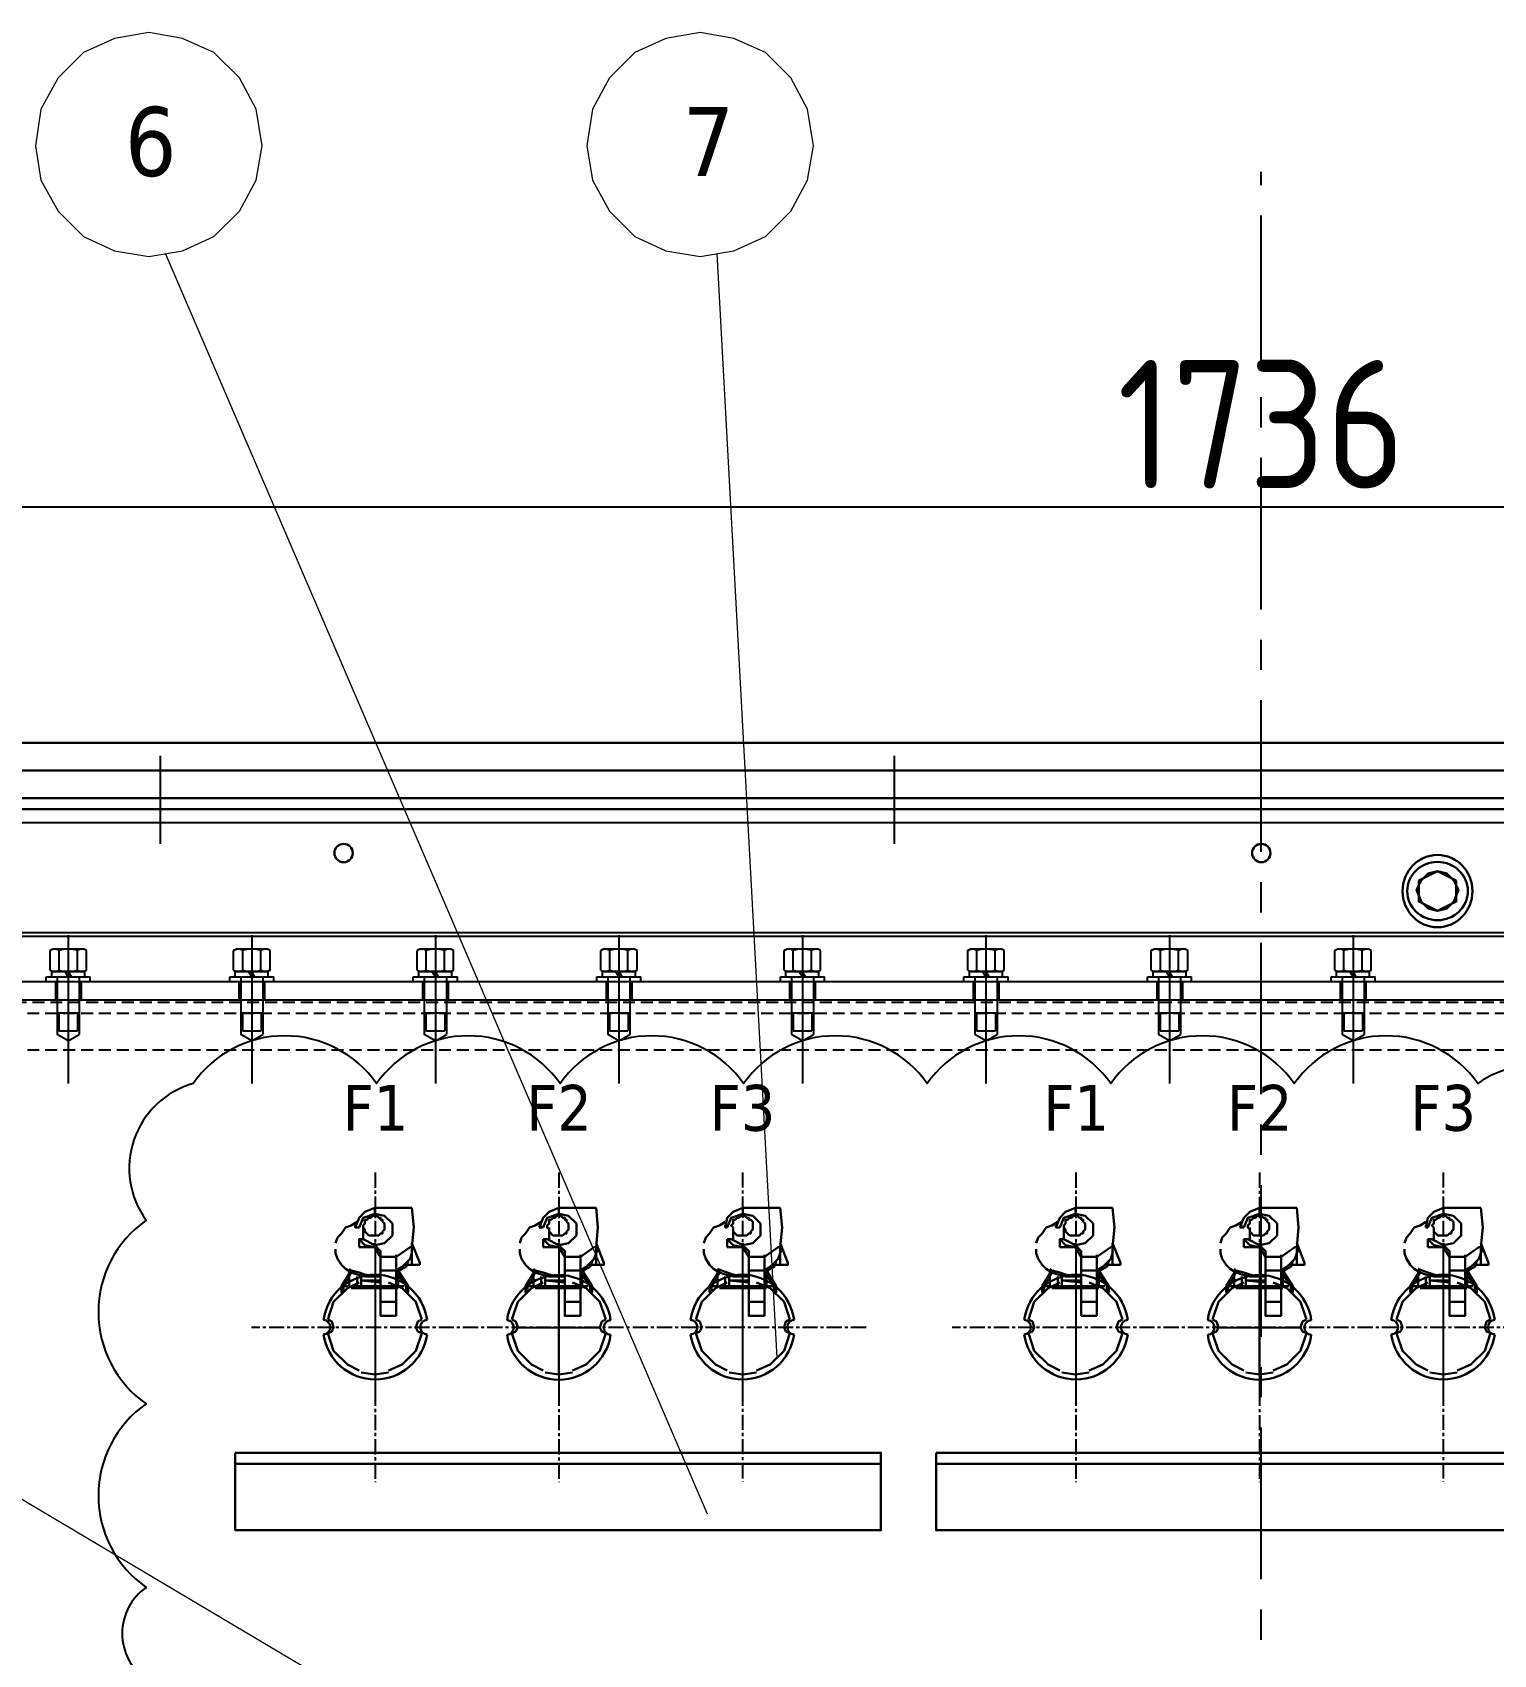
# Model space of a CAD drawing. Header units: millimetres. Extents: x 108973 to 119333, y -159366 to -152040.
# Drawn here: x 111027 to 111823, y -153754 to -152870 of the extents above; entities that cross this region are included whole.
import ezdxf

# ---------------------------------------------------------------- set-up
doc = ezdxf.new("R2010")
doc.units = ezdxf.units.MM
doc.header["$LTSCALE"] = 13
for name, pattern in [('CENTER', [50.8, 31.75, -6.35, 6.35, -6.35]), ('CENTER2', [1.125, 0.75, -0.125, 0.125, -0.125]), ('CENTERX2', [101.6, 63.5, -12.7, 12.7, -12.7]), ('DASHED', [0.75, 0.5, -0.25]), ('HIDDEN', [9.525, 6.35, -3.175])]:
    doc.linetypes.add(name, pattern=pattern)
doc.layers.get('0').update_dxf_attribs({"color": 1, "linetype": 'CENTER'})
for name, color, linetype in [('1', 4, 'Continuous'), ('2', 3, 'Continuous'), ('3中心线层', 1, 'CENTER'), ('4', 2, 'HIDDEN'), ('4虚线层', 6, 'DASHED'), ('粗实线', 4, 'Continuous')]:
    doc.layers.add(name, color=color, linetype=linetype)
doc.layers.add('标注、文本', color=3, linetype='Continuous', lineweight=25)
doc.layers.add('铁心', color=3, linetype='Continuous', lineweight=0)
doc.styles.get("Standard").update_dxf_attribs({"font": 'gbenor.shx', "bigfont": 'gbcbig.shx'})
doc.styles.add('Tahoma$001', font='tahoma.ttf', dxfattribs={"height": 2.159784})
doc.dimstyles.new('1-15', dxfattribs={"dimscale": 20, "dimtxt": 3.5, "dimasz": 2, "dimexe": 1.5, "dimexo": 0.5, "dimgap": 0.5, "dimtad": 1, "dimtoh": 1, "dimdec": 1, "dimdsep": 46, "dimtxsty": 'Standard', "dimcen": 2.5, "dimclrd": 3, "dimclre": 3, "dimclrt": 3, "dimadec": 0, "dimazin": 2, "dimtfac": 1, "dimtdec": 1, "dimtmove": 0, "dimatfit": 2, "dimfxl": 0, "dimarcsym": 0})

# ---------------------------------------------------------------- blocks, each defined once
blk = doc.blocks.new('A$C577535B1')
for p, q in [((67.35, 124.33), (67.35, 44.6)), ((67.35, 124.15), (67.35, 44.41)), ((167.35, 124.17), (167.35, 44.44)), ((167.35, 124.15), (167.35, 44.41)), ((267.35, 124.33), (267.35, 44.6)), ((267.35, 124.15), (267.35, 44.41))]:
    blk.add_line(p, q)
at = {"layer": '3中心线层', "ltscale": 0.02}
for p, q in [((67.35, 168.77), (67.35, 0.16)), ((67.35, 168.61), (67.35, 0)), ((167.35, 168.61), (167.35, 0)), ((267.35, 168.77), (267.35, 0.16)), ((334.71, 84.28), (0, 84.28))]:
    blk.add_line(p, q, dxfattribs=at)
at = {"layer": '粗实线', "lineweight": 30}
for centre, radius, start, end in [((67.35, 84.47), 28.5, 8.04813, 171.95187), ((167.35, 84.3), 28.5, 8.04813, 171.95187), ((267.35, 84.47), 28.5, 8.04813, 171.95187), ((38.85, 84.47), 4, 274.02406, 85.97594), ((95.85, 84.47), 4, 94.02406, 265.97594), ((238.85, 84.47), 4, 274.02406, 85.97594), ((67.35, 84.47), 28.5, 188.04813, 351.95187), ((138.85, 84.3), 4, 274.02406, 85.97594), ((167.35, 84.3), 28.5, 188.04813, 351.95187), ((195.85, 84.3), 4, 94.02406, 265.97594), ((267.35, 84.47), 28.5, 188.04813, 351.95187), ((295.85, 84.37), 4, 94.02406, 265.97594)]:
    blk.add_arc(centre, radius, start, end, dxfattribs=at)
blk = doc.blocks.new('A$C5D6D1F02')
at = {"layer": '标注、文本'}
for p, q in [((125.88, 0), (125.88, 51.21)), ((103.48, 25.6), (148.29, 25.6))]:
    blk.add_line(p, q, dxfattribs=at)
at = {"layer": '粗实线', "lineweight": 30}
for points in [[(25.6, 90.68), (20.27, 88.54), (17.07, 85.34), (14.94, 80.01)], [(25.6, 90.68), (25.6, 87.48)], [(45.87, 69.34), (46.94, 80.01), (45.87, 90.68)], [(125.88, 90.68), (120.55, 88.54), (117.35, 85.34), (115.21, 80.01)], [(125.88, 90.68), (125.88, 87.48)], [(146.15, 69.34), (147.22, 80.01), (146.15, 90.68)], [(226.16, 90.68), (220.83, 88.54), (217.63, 85.34), (216.56, 80.01)], [(226.16, 90.68), (226.16, 87.48)], [(246.43, 69.34), (247.5, 80.01), (246.43, 90.68)], [(16, 83.21), (12.8, 81.08), (9.6, 80.01), (7.47, 76.81), (5.33, 74.68), (4.27, 71.48)], [(16, 83.21), (12.8, 81.08), (9.6, 80.01), (7.47, 76.81), (5.33, 74.68), (4.27, 71.48)], [(14.94, 81.08), (14.94, 80.01)], [(25.6, 87.48), (19.2, 85.34), (17.07, 80.01)], [(25.6, 70.41), (30.94, 71.48), (35.2, 75.74), (35.2, 82.14), (30.94, 86.41), (25.6, 87.48)], [(116.28, 83.21), (113.08, 81.08), (109.88, 80.01), (107.75, 76.81), (105.61, 74.68), (104.55, 71.48)], [(116.28, 83.21), (113.08, 81.08), (109.88, 80.01), (107.75, 76.81), (105.61, 74.68), (104.55, 71.48)], [(116.28, 81.08), (116.28, 80.01)], [(125.88, 87.48), (119.48, 85.34), (117.35, 80.01)], [(125.88, 70.41), (131.22, 71.48), (135.48, 75.74), (135.48, 82.14), (131.22, 86.41), (125.88, 87.48)], [(216.56, 83.21), (213.36, 81.08), (210.16, 80.01), (208.03, 76.81), (205.89, 74.68), (204.83, 71.48)], [(216.56, 83.21), (213.36, 81.08), (210.16, 80.01), (208.03, 76.81), (205.89, 74.68), (204.83, 71.48)], [(216.56, 81.08), (216.56, 80.01)], [(226.16, 87.48), (219.76, 85.34), (217.63, 80.01)], [(226.16, 70.41), (231.5, 71.48), (235.76, 75.74), (235.76, 82.14), (231.5, 86.41), (226.16, 87.48)], [(17.07, 73.61), (20.27, 70.41), (25.6, 69.34)], [(19.2, 73.61), (17.07, 73.61), (17.07, 69.34)], [(37.34, 56.54), (40.54, 58.67), (42.67, 60.81), (44.81, 62.94), (45.87, 66.14), (45.87, 68.28), (45.87, 71.48)], [(37.34, 56.54), (40.54, 58.67), (42.67, 60.81), (44.81, 62.94), (45.87, 66.14), (45.87, 68.28), (45.87, 71.48)], [(50.14, 60.81), (45.87, 71.48)], [(117.35, 73.61), (120.55, 70.41), (125.88, 69.34)], [(119.48, 73.61), (117.35, 73.61), (117.35, 69.34)], [(137.62, 56.54), (140.82, 58.67), (142.95, 60.81), (145.08, 62.94), (146.15, 66.14), (147.22, 68.28), (146.15, 71.48)], [(137.62, 56.54), (140.82, 58.67), (142.95, 60.81), (145.08, 62.94), (146.15, 66.14), (147.22, 68.28), (146.15, 71.48)], [(146.15, 69.34), (146.15, 59.74), (149.35, 59.74), (150.42, 59.74), (150.42, 60.81), (146.15, 71.48)], [(217.63, 73.61), (220.83, 70.41), (226.16, 69.34)], [(219.76, 73.61), (217.63, 73.61), (217.63, 69.34)], [(237.9, 56.54), (241.1, 58.67), (243.23, 60.81), (245.36, 62.94), (246.43, 66.14), (247.5, 68.28), (246.43, 71.48)], [(237.9, 56.54), (241.1, 58.67), (243.23, 60.81), (245.36, 62.94), (246.43, 66.14), (247.5, 68.28), (246.43, 71.48)], [(246.43, 69.34), (246.43, 59.74), (249.63, 59.74), (250.7, 59.74), (250.7, 60.81), (246.43, 71.48)], [(4.27, 68.28), (4.27, 66.14), (5.33, 62.94), (7.47, 59.74), (9.6, 57.61), (12.8, 55.47), (16, 54.41), (20.27, 53.34), (24.54, 53.34), (28.8, 53.34)], [(4.27, 68.28), (4.27, 66.14), (5.33, 62.94), (7.47, 59.74), (9.6, 57.61), (12.8, 55.47), (16, 54.41), (20.27, 53.34), (24.54, 53.34), (28.8, 53.34)], [(28.8, 64.01), (28.8, 67.21), (25.6, 70.41)], [(25.6, 69.34), (25.6, 70.41)], [(25.6, 69.34), (28.8, 64.01)], [(33.07, 32), (28.8, 32), (28.8, 64.01)], [(37.34, 32), (37.34, 64.01), (28.8, 64.01)], [(45.87, 69.34), (44.81, 69.34), (37.34, 64.01)], [(37.34, 55.47), (40.54, 57.61), (42.67, 58.67), (43.74, 61.87), (45.87, 64.01), (45.87, 66.14), (45.87, 68.28)], [(37.34, 55.47), (40.54, 57.61), (42.67, 58.67), (43.74, 61.87), (45.87, 64.01), (45.87, 66.14), (45.87, 68.28)], [(45.87, 69.34), (45.87, 59.74), (49.07, 59.74), (50.14, 59.74), (50.14, 60.81)], [(104.55, 68.28), (104.55, 66.14), (105.61, 62.94), (107.75, 59.74), (109.88, 57.61), (113.08, 55.47), (116.28, 54.41), (120.55, 53.34), (124.82, 53.34), (129.08, 53.34)], [(104.55, 68.28), (104.55, 66.14), (105.61, 62.94), (107.75, 59.74), (109.88, 57.61), (113.08, 55.47), (116.28, 54.41), (120.55, 53.34), (124.82, 53.34), (129.08, 53.34)], [(129.08, 64.01), (129.08, 67.21), (125.88, 70.41)], [(125.88, 69.34), (125.88, 70.41)], [(125.88, 69.34), (129.08, 64.01)], [(133.35, 32), (129.08, 32), (129.08, 64.01)], [(137.62, 32), (137.62, 64.01), (129.08, 64.01)], [(146.15, 69.34), (145.08, 69.34), (137.62, 64.01)], [(137.62, 55.47), (140.82, 57.61), (142.95, 58.67), (144.02, 61.87), (146.15, 64.01), (146.15, 66.14), (147.22, 68.28)], [(137.62, 55.47), (140.82, 57.61), (142.95, 58.67), (144.02, 61.87), (146.15, 64.01), (146.15, 66.14), (147.22, 68.28)], [(204.83, 68.28), (204.83, 66.14), (205.89, 62.94), (208.03, 59.74), (210.16, 57.61), (213.36, 55.47), (216.56, 54.41), (220.83, 53.34), (225.09, 53.34), (229.36, 53.34)], [(204.83, 68.28), (204.83, 66.14), (205.89, 62.94), (208.03, 59.74), (210.16, 57.61), (213.36, 55.47), (216.56, 54.41), (220.83, 53.34), (225.09, 53.34), (229.36, 53.34)], [(229.36, 64.01), (229.36, 67.21), (226.16, 70.41)], [(226.16, 69.34), (226.16, 70.41)], [(226.16, 69.34), (229.36, 64.01)], [(233.63, 32), (229.36, 32), (229.36, 64.01)], [(237.9, 32), (237.9, 64.01), (229.36, 64.01)], [(246.43, 69.34), (245.36, 69.34), (237.9, 64.01)], [(237.9, 55.47), (241.1, 57.61), (243.23, 58.67), (244.3, 61.87), (246.43, 64.01), (246.43, 66.14), (247.5, 68.28)], [(237.9, 55.47), (241.1, 57.61), (243.23, 58.67), (244.3, 61.87), (246.43, 64.01), (246.43, 66.14), (247.5, 68.28)], [(11.73, 48.01), (7.47, 48.01), (12.8, 56.54)], [(8.53, 48.01), (12.8, 55.47)], [(11.73, 57.61), (12.8, 56.54), (17.07, 55.47), (20.27, 54.41), (24.54, 53.34), (28.8, 53.34)], [(11.73, 57.61), (12.8, 56.54), (17.07, 55.47), (20.27, 54.41), (24.54, 53.34), (28.8, 53.34)], [(45.87, 59.74), (41.61, 59.74)], [(112.01, 48.01), (107.75, 48.01), (113.08, 56.54)], [(108.81, 48.01), (113.08, 55.47)], [(112.01, 57.61), (113.08, 56.54), (117.35, 55.47), (120.55, 54.41), (124.82, 53.34), (129.08, 53.34)], [(112.01, 57.61), (113.08, 56.54), (117.35, 55.47), (120.55, 54.41), (124.82, 53.34), (129.08, 53.34)], [(146.15, 59.74), (141.88, 59.74)], [(212.29, 48.01), (208.03, 48.01), (213.36, 56.54)], [(209.09, 48.01), (213.36, 55.47)], [(212.29, 57.61), (214.43, 56.54), (217.63, 55.47), (220.83, 54.41), (225.09, 53.34), (229.36, 53.34)], [(212.29, 57.61), (214.43, 56.54), (217.63, 55.47), (220.83, 54.41), (225.09, 53.34), (229.36, 53.34)], [(246.43, 59.74), (242.16, 59.74)], [(17.07, 50.14), (10.67, 46.94), (3.2, 39.47), (0, 29.87)], [(7.47, 48.01), (7.47, 44.81), (8.53, 44.81), (8.53, 48.01)], [(51.21, 29.87), (48.01, 39.47), (40.54, 46.94), (33.07, 50.14)], [(43.74, 48.01), (43.74, 44.81), (42.67, 44.81), (42.67, 48.01)], [(117.35, 50.14), (110.95, 46.94), (103.48, 39.47), (100.28, 29.87)], [(107.75, 48.01), (107.75, 44.81), (108.81, 44.81), (108.81, 48.01)], [(151.49, 29.87), (148.29, 39.47), (140.82, 46.94), (133.35, 50.14)], [(144.02, 48.01), (144.02, 44.81), (142.95, 44.81), (142.95, 48.01)], [(217.63, 50.14), (211.23, 46.94), (203.76, 39.47), (200.56, 29.87)], [(208.03, 48.01), (208.03, 44.81), (209.09, 44.81), (209.09, 48.01)], [(251.76, 29.87), (248.56, 39.47), (241.1, 46.94), (233.63, 50.14)], [(244.3, 48.01), (244.3, 44.81), (243.23, 44.81), (243.23, 48.01)], [(0, 22.4), (2.13, 23.47), (3.2, 25.6), (2.13, 28.8), (0, 29.87)], [(51.21, 29.87), (49.07, 28.8), (48.01, 25.6), (49.07, 23.47), (51.21, 22.4)], [(100.28, 22.4), (102.41, 23.47), (103.48, 25.6), (102.41, 28.8), (100.28, 29.87)], [(151.49, 29.87), (149.35, 28.8), (148.29, 25.6), (149.35, 23.47), (151.49, 22.4)], [(200.56, 22.4), (202.69, 23.47), (203.76, 25.6), (202.69, 28.8), (200.56, 29.87)], [(251.76, 29.87), (249.63, 28.8), (248.56, 25.6), (249.63, 23.47), (251.76, 22.4)], [(0, 22.4), (3.2, 12.8), (10.67, 5.33), (17.07, 2.13)], [(33.07, 2.13), (40.54, 5.33), (48.01, 12.8), (51.21, 22.4)], [(100.28, 22.4), (103.48, 12.8), (110.95, 5.33), (117.35, 2.13)], [(133.35, 2.13), (140.82, 5.33), (148.29, 12.8), (151.49, 22.4)], [(200.56, 22.4), (203.76, 12.8), (211.23, 5.33), (217.63, 2.13)], [(233.63, 2.13), (241.1, 5.33), (248.56, 12.8), (251.76, 22.4)], [(18.14, 1.07), (25.6, 0), (33.07, 1.07)], [(118.41, 1.07), (125.88, 0), (133.35, 1.07)], [(218.69, 1.07), (226.16, 0), (233.63, 1.07)]]:
    blk.add_lwpolyline(points, dxfattribs=at)
for points in [[(25.6, 86.41), (24.54, 86.41), (23.47, 85.34), (22.4, 85.34), (21.34, 84.28), (20.27, 84.28), (20.27, 83.21), (20.27, 82.14), (19.2, 81.08), (19.2, 80.01), (20.27, 78.94), (20.27, 77.88), (21.34, 76.81), (22.4, 75.74), (23.47, 75.74), (24.54, 75.74), (25.6, 75.74), (26.67, 75.74), (27.74, 75.74), (28.8, 76.81), (29.87, 76.81), (29.87, 77.88), (30.94, 78.94), (30.94, 80.01), (30.94, 81.08), (30.94, 82.14), (29.87, 83.21), (29.87, 84.28), (28.8, 84.28), (28.8, 85.34), (27.74, 85.34), (26.67, 86.41)], [(125.88, 86.41), (124.82, 86.41), (123.75, 85.34), (122.68, 85.34), (121.62, 84.28), (120.55, 84.28), (120.55, 83.21), (120.55, 82.14), (119.48, 81.08), (119.48, 80.01), (120.55, 78.94), (120.55, 77.88), (121.62, 76.81), (122.68, 75.74), (123.75, 75.74), (124.82, 75.74), (125.88, 75.74), (126.95, 75.74), (128.02, 75.74), (129.08, 76.81), (130.15, 76.81), (130.15, 77.88), (131.22, 78.94), (131.22, 80.01), (131.22, 81.08), (131.22, 82.14), (130.15, 83.21), (130.15, 84.28), (129.08, 84.28), (129.08, 85.34), (128.02, 85.34), (126.95, 86.41)], [(226.16, 86.41), (225.09, 86.41), (224.03, 85.34), (222.96, 85.34), (221.89, 84.28), (220.83, 84.28), (220.83, 83.21), (220.83, 82.14), (219.76, 81.08), (220.83, 80.01), (220.83, 78.94), (220.83, 77.88), (221.89, 76.81), (222.96, 75.74), (224.03, 75.74), (225.09, 75.74), (226.16, 75.74), (227.23, 75.74), (228.3, 75.74), (229.36, 76.81), (230.43, 76.81), (230.43, 77.88), (231.5, 78.94), (231.5, 80.01), (231.5, 81.08), (231.5, 82.14), (231.5, 83.21), (230.43, 84.28), (229.36, 84.28), (229.36, 85.34), (228.3, 85.34), (227.23, 86.41)], [(38.4, 48.01), (38.4, 49.07)], [(138.68, 48.01), (138.68, 49.07)], [(238.96, 48.01), (238.96, 49.07)]]:
    blk.add_lwpolyline(points, close=True, dxfattribs=at)
for points in [[(25.6, 90.68), (25.6, 90.68), (45.87, 90.68), (45.87, 90.68)], [(125.88, 90.68), (125.88, 90.68), (146.15, 90.68), (146.15, 90.68)], [(226.16, 90.68), (226.16, 90.68), (246.43, 90.68), (246.43, 90.68)], [(14.94, 80.01), (14.94, 80.01), (17.07, 80.01), (17.07, 80.01)], [(19.2, 80.01), (19.2, 80.01), (19.2, 73.61), (19.2, 73.61)], [(115.21, 80.01), (115.21, 80.01), (117.35, 80.01), (117.35, 80.01)], [(120.55, 80.01), (120.55, 80.01), (120.55, 73.61), (120.55, 73.61)], [(216.56, 80.01), (216.56, 80.01), (217.63, 80.01), (217.63, 80.01)], [(220.83, 80.01), (220.83, 80.01), (220.83, 73.61), (220.83, 73.61)], [(19.2, 73.61), (19.2, 73.61), (25.6, 70.41), (25.6, 70.41)], [(25.6, 71.48), (25.6, 71.48), (25.6, 70.41), (25.6, 70.41)], [(119.48, 73.61), (119.48, 73.61), (125.88, 70.41), (125.88, 70.41)], [(125.88, 71.48), (125.88, 71.48), (125.88, 70.41), (125.88, 70.41)], [(219.76, 73.61), (219.76, 73.61), (226.16, 70.41), (226.16, 70.41)], [(226.16, 71.48), (226.16, 71.48), (226.16, 70.41), (226.16, 70.41)], [(25.6, 69.34), (25.6, 69.34), (17.07, 69.34), (17.07, 69.34)], [(37.34, 64.01), (37.34, 64.01), (37.34, 65.07), (37.34, 65.07)], [(125.88, 69.34), (125.88, 69.34), (117.35, 69.34), (117.35, 69.34)], [(137.62, 64.01), (137.62, 64.01), (137.62, 65.07), (137.62, 65.07)], [(226.16, 69.34), (226.16, 69.34), (217.63, 69.34), (217.63, 69.34)], [(237.9, 64.01), (237.9, 64.01), (237.9, 65.07), (237.9, 65.07)], [(11.73, 48.01), (11.73, 48.01), (11.73, 56.54), (11.73, 56.54)], [(16, 48.01), (16, 48.01), (16, 53.34), (16, 53.34)], [(18.14, 48.01), (18.14, 48.01), (18.14, 54.41), (18.14, 54.41)], [(28.8, 56.54), (28.8, 56.54), (37.34, 56.54), (37.34, 56.54)], [(42.67, 48.01), (42.67, 48.01), (37.34, 55.47), (37.34, 55.47)], [(38.4, 48.01), (38.4, 48.01), (38.4, 56.54), (38.4, 56.54)], [(43.74, 48.01), (43.74, 48.01), (38.4, 56.54), (38.4, 56.54)], [(112.01, 48.01), (112.01, 48.01), (112.01, 56.54), (112.01, 56.54)], [(116.28, 48.01), (116.28, 48.01), (116.28, 53.34), (116.28, 53.34)], [(118.41, 48.01), (118.41, 48.01), (118.41, 54.41), (118.41, 54.41)], [(129.08, 56.54), (129.08, 56.54), (137.62, 56.54), (137.62, 56.54)], [(142.95, 48.01), (142.95, 48.01), (137.62, 55.47), (137.62, 55.47)], [(138.68, 48.01), (138.68, 48.01), (138.68, 56.54), (138.68, 56.54)], [(144.02, 48.01), (144.02, 48.01), (138.68, 56.54), (138.68, 56.54)], [(212.29, 48.01), (212.29, 48.01), (212.29, 56.54), (212.29, 56.54)], [(216.56, 48.01), (216.56, 48.01), (216.56, 53.34), (216.56, 53.34)], [(218.69, 48.01), (218.69, 48.01), (218.69, 54.41), (218.69, 54.41)], [(229.36, 56.54), (229.36, 56.54), (237.9, 56.54), (237.9, 56.54)], [(243.23, 48.01), (243.23, 48.01), (237.9, 55.47), (237.9, 55.47)], [(238.96, 48.01), (238.96, 48.01), (238.96, 56.54), (238.96, 56.54)], [(244.3, 48.01), (244.3, 48.01), (238.96, 56.54), (238.96, 56.54)], [(12.8, 48.01), (12.8, 48.01), (25.6, 48.01), (25.6, 48.01)], [(16, 48.01), (16, 48.01), (12.8, 48.01), (12.8, 48.01)], [(12.8, 46.94), (12.8, 46.94), (38.4, 46.94), (38.4, 46.94)], [(18.14, 51.21), (18.14, 51.21), (28.8, 50.14), (28.8, 50.14)], [(18.14, 51.21), (18.14, 51.21), (28.8, 51.21), (28.8, 51.21)], [(24.54, 48.01), (24.54, 48.01), (41.61, 48.01), (41.61, 48.01)], [(25.6, 48.01), (25.6, 48.01), (25.6, 49.07), (25.6, 49.07)], [(38.4, 48.01), (38.4, 48.01), (25.6, 48.01), (25.6, 48.01)], [(113.08, 48.01), (113.08, 48.01), (125.88, 48.01), (125.88, 48.01)], [(116.28, 48.01), (116.28, 48.01), (113.08, 48.01), (113.08, 48.01)], [(113.08, 46.94), (113.08, 46.94), (138.68, 46.94), (138.68, 46.94)], [(118.41, 51.21), (118.41, 51.21), (129.08, 50.14), (129.08, 50.14)], [(118.41, 51.21), (118.41, 51.21), (129.08, 51.21), (129.08, 51.21)], [(124.82, 48.01), (124.82, 48.01), (141.88, 48.01), (141.88, 48.01)], [(125.88, 48.01), (125.88, 48.01), (125.88, 49.07), (125.88, 49.07)], [(138.68, 48.01), (138.68, 48.01), (125.88, 48.01), (125.88, 48.01)], [(213.36, 48.01), (213.36, 48.01), (226.16, 48.01), (226.16, 48.01)], [(216.56, 48.01), (216.56, 48.01), (213.36, 48.01), (213.36, 48.01)], [(213.36, 46.94), (213.36, 46.94), (238.96, 46.94), (238.96, 46.94)], [(218.69, 51.21), (218.69, 51.21), (229.36, 50.14), (229.36, 50.14)], [(218.69, 51.21), (218.69, 51.21), (229.36, 51.21), (229.36, 51.21)], [(225.09, 48.01), (225.09, 48.01), (242.16, 48.01), (242.16, 48.01)], [(226.16, 48.01), (226.16, 48.01), (226.16, 49.07), (226.16, 49.07)], [(238.96, 48.01), (238.96, 48.01), (226.16, 48.01), (226.16, 48.01)], [(28.8, 39.47), (28.8, 39.47), (37.34, 39.47), (37.34, 39.47)], [(129.08, 39.47), (129.08, 39.47), (137.62, 39.47), (137.62, 39.47)], [(229.36, 39.47), (229.36, 39.47), (237.9, 39.47), (237.9, 39.47)], [(28.8, 32), (28.8, 32), (37.34, 32), (37.34, 32)], [(129.08, 32), (129.08, 32), (137.62, 32), (137.62, 32)], [(229.36, 32), (229.36, 32), (237.9, 32), (237.9, 32)]]:
    blk.add_open_spline(points, degree=3, dxfattribs=at)
blk = doc.blocks.new('A$C47B94D02')
at = {"layer": '标注、文本'}
blk.add_blockref('A$C5D6D1F02', (0, 0), dxfattribs=at)
at = {"layer": '标注、文本', "style": 'Tahoma$001'}
for s, p in [('F1', (8.12, 132.74)), ('F2', (108.12, 132.74)), ('F3', (208.12, 132.74))]:
    blk.add_text(s, height=25, dxfattribs=at).set_placement(p)
blk = doc.blocks.new('A$C3970166B')
at = {"layer": '标注、文本', "color": 4, "lineweight": 30}
for points in [[(20.32, 13.55), (18.63, 16.93), (16.09, 19.47), (12.7, 20.32), (9.31, 19.47), (6.77, 16.93), (5.08, 13.55), (6.77, 9.31), (9.31, 6.77), (12.7, 5.93), (16.09, 6.77), (18.63, 9.31)], [(19.47, 16.93), (12.7, 20.32), (5.93, 16.93), (5.93, 9.31), (12.7, 5.93), (19.47, 9.31)]]:
    blk.add_lwpolyline(points, close=True, dxfattribs=at)
for major_axis, ratio in [((0, 13.12), 0.967742), ((-11.01, 0), 0.961538)]:
    blk.add_ellipse((12.7, 13.12), major_axis=major_axis, ratio=ratio, start_param=0, end_param=6.283185, dxfattribs=at)
blk = doc.blocks.new('*D71')
at = {"layer": 'Defpoints', "color": 0, "transparency": 16777216}
for p in [(112639.08, -153128.43), (110753.08, -153414.56), (112639.08, -153414.57)]:
    blk.add_point(p, dxfattribs=at)
at = {"layer": '标注、文本', "color": 3, "lineweight": -2, "transparency": 16777216}
for p, q in [((110753.08, -153404.56), (110753.08, -153098.43)), ((112639.08, -153404.57), (112639.08, -153098.43)), ((110793.08, -153128.43), (112599.08, -153128.43))]:
    blk.add_line(p, q, dxfattribs=at)
at = {"layer": '标注、文本', "color": 3, "transparency": 16777216}
for points in [[(110793.08, -153121.77), (110793.08, -153135.1), (110753.08, -153128.43)], [(112599.08, -153121.77), (112599.08, -153135.1), (112639.08, -153128.43)]]:
    blk.add_solid(points, dxfattribs=at)
at = {"layer": '标注、文本', "color": 3, "transparency": 16777216, "insert": (111696.08, -153083.43), "char_height": 70, "attachment_point": 5}
blk.add_mtext('1736', dxfattribs=at)
blk = doc.blocks.new('A$C17532C1F')
at = {"layer": '标注、文本', "color": 4, "lineweight": 30}
for points in [[(0, 42.19), (351.73, 42.19), (351.73, 36.09), (0, 36.09)], [(0, 36.09), (351.73, 36.09), (351.73, 0), (0, 0)]]:
    blk.add_lwpolyline(points, close=True, dxfattribs=at)
at = {"layer": '标注、文本'}
for name, p in [('A$C47B94D02', (50.36, 84.87)), ('A$C577535B1', (8.89, 26.19))]:
    blk.add_blockref(name, p, dxfattribs=at)

msp = doc.modelspace()

# ---------------------------------------------------------------- linework, layer by layer
at = {"layer": '1', "color": 1, "linetype": 'CENTERX2', "lineweight": -3, "ltscale": 0.1}
msp.add_line((111696.078, -155297.592), (111696.078, -152946.004), dxfattribs=at)
at = {"layer": '1'}
for p, q in [((111036.153, -153370.142), (111037.482, -153369.374)), ((111036.153, -153380.807), (111036.153, -153370.142)), ((111054.673, -153369.374), (111037.482, -153369.374)), ((111041.115, -153380.807), (111041.115, -153370.142)), ((111051.04, -153380.807), (111051.04, -153370.142)), ((111056.003, -153370.142), (111054.673, -153369.374)), ((111056.003, -153380.807), (111056.003, -153370.142)), ((111136.153, -153370.142), (111137.482, -153369.374)), ((111136.153, -153380.807), (111136.153, -153370.142)), ((111154.673, -153369.374), (111137.482, -153369.374)), ((111141.115, -153380.807), (111141.115, -153370.142)), ((111151.04, -153380.807), (111151.04, -153370.142)), ((111156.003, -153370.142), (111154.673, -153369.374)), ((111156.003, -153380.807), (111156.003, -153370.142)), ((111236.153, -153370.142), (111237.482, -153369.374)), ((111236.153, -153380.807), (111236.153, -153370.142)), ((111254.673, -153369.374), (111237.482, -153369.374)), ((111241.115, -153380.807), (111241.115, -153370.142)), ((111251.04, -153380.807), (111251.04, -153370.142)), ((111256.003, -153370.142), (111254.673, -153369.374)), ((111256.003, -153380.807), (111256.003, -153370.142)), ((111336.153, -153370.142), (111337.482, -153369.374)), ((111336.153, -153380.807), (111336.153, -153370.142)), ((111354.673, -153369.374), (111337.482, -153369.374)), ((111341.115, -153380.807), (111341.115, -153370.142)), ((111351.04, -153380.807), (111351.04, -153370.142)), ((111356.003, -153370.142), (111354.673, -153369.374)), ((111356.003, -153380.807), (111356.003, -153370.142)), ((111436.153, -153370.142), (111437.482, -153369.374)), ((111436.153, -153380.807), (111436.153, -153370.142)), ((111454.673, -153369.374), (111437.482, -153369.374)), ((111441.115, -153380.807), (111441.115, -153370.142)), ((111451.04, -153380.807), (111451.04, -153370.142)), ((111456.003, -153370.142), (111454.673, -153369.374)), ((111456.003, -153380.807), (111456.003, -153370.142)), ((111536.153, -153370.142), (111537.482, -153369.374)), ((111536.153, -153380.807), (111536.153, -153370.142)), ((111554.673, -153369.374), (111537.482, -153369.374)), ((111541.115, -153380.807), (111541.115, -153370.142)), ((111551.04, -153380.807), (111551.04, -153370.142)), ((111556.003, -153370.142), (111554.673, -153369.374)), ((111556.003, -153380.807), (111556.003, -153370.142)), ((111636.153, -153370.142), (111637.482, -153369.374)), ((111636.153, -153380.807), (111636.153, -153370.142)), ((111654.673, -153369.374), (111637.482, -153369.374)), ((111641.115, -153380.807), (111641.115, -153370.142)), ((111651.04, -153380.807), (111651.04, -153370.142)), ((111656.003, -153370.142), (111654.673, -153369.374)), ((111656.003, -153380.807), (111656.003, -153370.142)), ((111736.153, -153370.142), (111737.482, -153369.374)), ((111736.153, -153380.807), (111736.153, -153370.142)), ((111754.673, -153369.374), (111737.482, -153369.374)), ((111741.115, -153380.807), (111741.115, -153370.142)), ((111751.04, -153380.807), (111751.04, -153370.142)), ((111756.003, -153370.142), (111754.673, -153369.374)), ((111756.003, -153380.807), (111756.003, -153370.142)), ((111034.078, -153387.074), (111034.078, -153384.574)), ((111034.078, -153384.574), (111058.078, -153384.574)), ((111036.153, -153380.807), (111037.482, -153381.574)), ((111037.078, -153384.574), (111037.078, -153381.574)), ((111037.078, -153381.574), (111055.078, -153381.574)), ((111037.078, -153384.574), (111055.078, -153384.574)), ((111054.673, -153381.574), (111037.482, -153381.574)), ((111046.078, -153384.574), (111044.378, -153381.574)), ((111047.778, -153384.574), (111046.078, -153381.574)), ((111056.003, -153380.807), (111054.673, -153381.574)), ((111055.078, -153384.574), (111055.078, -153381.574)), ((111058.078, -153387.074), (111058.078, -153384.574)), ((111134.078, -153387.074), (111134.078, -153384.574)), ((111134.078, -153384.574), (111158.078, -153384.574)), ((111136.153, -153380.807), (111137.482, -153381.574)), ((111137.078, -153384.574), (111137.078, -153381.574)), ((111137.078, -153381.574), (111155.078, -153381.574)), ((111137.078, -153384.574), (111155.078, -153384.574)), ((111154.673, -153381.574), (111137.482, -153381.574)), ((111146.078, -153384.574), (111144.378, -153381.574)), ((111147.778, -153384.574), (111146.078, -153381.574)), ((111156.003, -153380.807), (111154.673, -153381.574)), ((111155.078, -153384.574), (111155.078, -153381.574)), ((111158.078, -153387.074), (111158.078, -153384.574)), ((111234.078, -153387.074), (111234.078, -153384.574)), ((111234.078, -153384.574), (111258.078, -153384.574)), ((111236.153, -153380.807), (111237.482, -153381.574)), ((111237.078, -153384.574), (111237.078, -153381.574)), ((111237.078, -153381.574), (111255.078, -153381.574)), ((111237.078, -153384.574), (111255.078, -153384.574)), ((111254.673, -153381.574), (111237.482, -153381.574)), ((111246.078, -153384.574), (111244.378, -153381.574)), ((111247.778, -153384.574), (111246.078, -153381.574)), ((111256.003, -153380.807), (111254.673, -153381.574)), ((111255.078, -153384.574), (111255.078, -153381.574)), ((111258.078, -153387.074), (111258.078, -153384.574)), ((111334.078, -153387.074), (111334.078, -153384.574)), ((111334.078, -153384.574), (111358.078, -153384.574)), ((111336.153, -153380.807), (111337.482, -153381.574)), ((111337.078, -153384.574), (111337.078, -153381.574)), ((111337.078, -153381.574), (111355.078, -153381.574)), ((111337.078, -153384.574), (111355.078, -153384.574)), ((111354.673, -153381.574), (111337.482, -153381.574)), ((111346.078, -153384.574), (111344.378, -153381.574)), ((111347.778, -153384.574), (111346.078, -153381.574)), ((111356.003, -153380.807), (111354.673, -153381.574)), ((111355.078, -153384.574), (111355.078, -153381.574)), ((111358.078, -153387.074), (111358.078, -153384.574)), ((111434.078, -153387.074), (111434.078, -153384.574)), ((111434.078, -153384.574), (111458.078, -153384.574)), ((111436.153, -153380.807), (111437.482, -153381.574)), ((111437.078, -153384.574), (111437.078, -153381.574)), ((111437.078, -153381.574), (111455.078, -153381.574)), ((111437.078, -153384.574), (111455.078, -153384.574)), ((111454.673, -153381.574), (111437.482, -153381.574)), ((111446.078, -153384.574), (111444.378, -153381.574)), ((111447.778, -153384.574), (111446.078, -153381.574)), ((111456.003, -153380.807), (111454.673, -153381.574)), ((111455.078, -153384.574), (111455.078, -153381.574)), ((111458.078, -153387.074), (111458.078, -153384.574)), ((111534.078, -153387.074), (111534.078, -153384.574)), ((111534.078, -153384.574), (111558.078, -153384.574)), ((111536.153, -153380.807), (111537.482, -153381.574)), ((111537.078, -153384.574), (111537.078, -153381.574)), ((111537.078, -153381.574), (111555.078, -153381.574)), ((111537.078, -153384.574), (111555.078, -153384.574)), ((111554.673, -153381.574), (111537.482, -153381.574)), ((111546.078, -153384.574), (111544.378, -153381.574)), ((111547.778, -153384.574), (111546.078, -153381.574)), ((111556.003, -153380.807), (111554.673, -153381.574)), ((111555.078, -153384.574), (111555.078, -153381.574)), ((111558.078, -153387.074), (111558.078, -153384.574)), ((111634.078, -153387.074), (111634.078, -153384.574)), ((111634.078, -153384.574), (111658.078, -153384.574)), ((111636.153, -153380.807), (111637.482, -153381.574)), ((111637.078, -153384.574), (111637.078, -153381.574)), ((111637.078, -153381.574), (111655.078, -153381.574)), ((111637.078, -153384.574), (111655.078, -153384.574)), ((111654.673, -153381.574), (111637.482, -153381.574)), ((111646.078, -153384.574), (111644.378, -153381.574)), ((111647.778, -153384.574), (111646.078, -153381.574)), ((111656.003, -153380.807), (111654.673, -153381.574)), ((111655.078, -153384.574), (111655.078, -153381.574)), ((111658.078, -153387.074), (111658.078, -153384.574)), ((111734.078, -153387.074), (111734.078, -153384.574)), ((111734.078, -153384.574), (111758.078, -153384.574)), ((111736.153, -153380.807), (111737.482, -153381.574)), ((111737.078, -153384.574), (111737.078, -153381.574)), ((111737.078, -153381.574), (111755.078, -153381.574)), ((111737.078, -153384.574), (111755.078, -153384.574)), ((111754.673, -153381.574), (111737.482, -153381.574)), ((111746.078, -153384.574), (111744.378, -153381.574)), ((111747.778, -153384.574), (111746.078, -153381.574)), ((111756.003, -153380.807), (111754.673, -153381.574)), ((111755.078, -153384.574), (111755.078, -153381.574)), ((111758.078, -153387.074), (111758.078, -153384.574)), ((111034.078, -153387.074), (111058.078, -153387.074)), ((111040.078, -153384.792), (111040.078, -153410.292)), ((111052.078, -153384.792), (111052.078, -153410.292)), ((111134.078, -153387.074), (111158.078, -153387.074)), ((111140.078, -153384.792), (111140.078, -153410.292)), ((111152.078, -153384.792), (111152.078, -153410.292)), ((111234.078, -153387.074), (111258.078, -153387.074)), ((111240.078, -153384.792), (111240.078, -153410.292)), ((111252.078, -153384.792), (111252.078, -153410.292)), ((111334.078, -153387.074), (111358.078, -153387.074)), ((111340.078, -153384.792), (111340.078, -153410.292)), ((111352.078, -153384.792), (111352.078, -153410.292)), ((111434.078, -153387.074), (111458.078, -153387.074)), ((111440.078, -153384.792), (111440.078, -153410.292)), ((111452.078, -153384.792), (111452.078, -153410.292)), ((111534.078, -153387.074), (111558.078, -153387.074)), ((111540.078, -153384.792), (111540.078, -153410.292)), ((111552.078, -153384.792), (111552.078, -153410.292)), ((111634.078, -153387.074), (111658.078, -153387.074)), ((111640.078, -153384.792), (111640.078, -153410.292)), ((111652.078, -153384.792), (111652.078, -153410.292)), ((111734.078, -153387.074), (111758.078, -153387.074)), ((111740.078, -153384.792), (111740.078, -153410.292)), ((111752.078, -153384.792), (111752.078, -153410.292)), ((111052.078, -153404.292), (111040.078, -153404.292)), ((111040.078, -153410.292), (111040.078, -153415.828)), ((111052.078, -153410.292), (111052.078, -153415.828)), ((111152.078, -153404.292), (111140.078, -153404.292)), ((111140.078, -153410.292), (111140.078, -153415.828)), ((111152.078, -153410.292), (111152.078, -153415.828)), ((111252.078, -153404.292), (111240.078, -153404.292)), ((111240.078, -153410.292), (111240.078, -153415.828)), ((111252.078, -153410.292), (111252.078, -153415.828)), ((111352.078, -153404.292), (111340.078, -153404.292)), ((111340.078, -153410.292), (111340.078, -153415.828)), ((111352.078, -153410.292), (111352.078, -153415.828)), ((111452.078, -153404.292), (111440.078, -153404.292)), ((111440.078, -153410.292), (111440.078, -153415.828)), ((111452.078, -153410.292), (111452.078, -153415.828)), ((111552.078, -153404.292), (111540.078, -153404.292)), ((111540.078, -153410.292), (111540.078, -153415.828)), ((111552.078, -153410.292), (111552.078, -153415.828)), ((111652.078, -153404.292), (111640.078, -153404.292)), ((111640.078, -153410.292), (111640.078, -153415.828)), ((111652.078, -153410.292), (111652.078, -153415.828)), ((111752.078, -153404.292), (111740.078, -153404.292)), ((111740.078, -153410.292), (111740.078, -153415.828)), ((111752.078, -153410.292), (111752.078, -153415.828))]:
    msp.add_line(p, q, dxfattribs=at)
for centre, radius, start, end in [((111038.688, -153373.943), 4.569, 57.914436, 123.704561), ((111046.078, -153387.374), 18, 73.996597, 106.003403), ((111053.467, -153373.943), 4.569, 56.295439, 122.085564), ((111138.688, -153373.943), 4.569, 57.914436, 123.704561), ((111146.078, -153387.374), 18, 73.996597, 106.003403), ((111153.467, -153373.943), 4.569, 56.295439, 122.085564), ((111238.688, -153373.943), 4.569, 57.914436, 123.704561), ((111246.078, -153387.374), 18, 73.996597, 106.003403), ((111253.467, -153373.943), 4.569, 56.295439, 122.085564), ((111338.688, -153373.943), 4.569, 57.914436, 123.704561), ((111346.078, -153387.374), 18, 73.996597, 106.003403), ((111353.467, -153373.943), 4.569, 56.295439, 122.085564), ((111438.688, -153373.943), 4.569, 57.914436, 123.704561), ((111446.078, -153387.374), 18, 73.996597, 106.003403), ((111453.467, -153373.943), 4.569, 56.295439, 122.085564), ((111538.688, -153373.943), 4.569, 57.914436, 123.704561), ((111546.078, -153387.374), 18, 73.996597, 106.003403), ((111553.467, -153373.943), 4.569, 56.295439, 122.085564), ((111638.688, -153373.943), 4.569, 57.914436, 123.704561), ((111646.078, -153387.374), 18, 73.996597, 106.003403), ((111653.467, -153373.943), 4.569, 56.295439, 122.085564), ((111738.688, -153373.943), 4.569, 57.914436, 123.704561), ((111746.078, -153387.374), 18, 73.996597, 106.003403), ((111753.467, -153373.943), 4.569, 56.295439, 122.085564), ((111038.688, -153377.006), 4.569, 236.295439, 302.558752), ((111046.078, -153363.574), 18, 253.996597, 286.003403), ((111053.467, -153377.006), 4.569, 237.914436, 303.704561), ((111138.688, -153377.006), 4.569, 236.295439, 302.558752), ((111146.078, -153363.574), 18, 253.996597, 286.003403), ((111153.467, -153377.006), 4.569, 237.914436, 303.704561), ((111238.688, -153377.006), 4.569, 236.295439, 302.558752), ((111246.078, -153363.574), 18, 253.996597, 286.003403), ((111253.467, -153377.006), 4.569, 237.914436, 303.704561), ((111338.688, -153377.006), 4.569, 236.295439, 302.558752), ((111346.078, -153363.574), 18, 253.996597, 286.003403), ((111353.467, -153377.006), 4.569, 237.914436, 303.704561), ((111438.688, -153377.006), 4.569, 236.295439, 302.558752), ((111446.078, -153363.574), 18, 253.996597, 286.003403), ((111453.467, -153377.006), 4.569, 237.914436, 303.704561), ((111538.688, -153377.006), 4.569, 236.295439, 302.558752), ((111546.078, -153363.574), 18, 253.996597, 286.003403), ((111553.467, -153377.006), 4.569, 237.914436, 303.704561), ((111638.688, -153377.006), 4.569, 236.295439, 302.558752), ((111646.078, -153363.574), 18, 253.996597, 286.003403), ((111653.467, -153377.006), 4.569, 237.914436, 303.704561), ((111738.688, -153377.006), 4.569, 236.295439, 302.558752), ((111746.078, -153363.574), 18, 253.996597, 286.003403), ((111753.467, -153377.006), 4.569, 237.914436, 303.704561)]:
    msp.add_arc(centre, radius, start, end, dxfattribs=at)
at = {"layer": '2'}
for p, q in [((111040.978, -153404.292), (111040.978, -153413.828)), ((111051.178, -153404.292), (111051.178, -153413.828)), ((111140.978, -153404.292), (111140.978, -153413.828)), ((111151.178, -153404.292), (111151.178, -153413.828)), ((111240.978, -153404.292), (111240.978, -153413.828)), ((111251.178, -153404.292), (111251.178, -153413.828)), ((111340.978, -153404.292), (111340.978, -153413.828)), ((111351.178, -153404.292), (111351.178, -153413.828)), ((111440.978, -153404.292), (111440.978, -153413.828)), ((111451.178, -153404.292), (111451.178, -153413.828)), ((111540.978, -153404.292), (111540.978, -153413.828)), ((111551.178, -153404.292), (111551.178, -153413.828)), ((111640.978, -153404.292), (111640.978, -153413.828)), ((111651.178, -153404.292), (111651.178, -153413.828)), ((111740.978, -153404.292), (111740.978, -153413.828)), ((111751.178, -153404.292), (111751.178, -153413.828))]:
    msp.add_line(p, q, dxfattribs=at)
at = {"layer": '3中心线层', "linetype": 'CENTER2', "lineweight": -3, "ltscale": 10}
for p, q in [((111096.078, -153264.161), (111096.078, -153311.956)), ((111496.078, -153264.161), (111496.078, -153311.956))]:
    msp.add_line(p, q, dxfattribs=at)
at = {"layer": '4'}
for p, q in [((111046.078, -153361.792), (111046.078, -153442.592)), ((111146.078, -153361.792), (111146.078, -153442.592)), ((111246.078, -153361.792), (111246.078, -153442.592)), ((111346.078, -153361.792), (111346.078, -153442.592)), ((111446.078, -153361.792), (111446.078, -153442.592)), ((111546.078, -153361.792), (111546.078, -153442.592)), ((111646.078, -153361.792), (111646.078, -153442.592)), ((111746.078, -153361.792), (111746.078, -153442.592))]:
    msp.add_line(p, q, dxfattribs=at)
at = {"layer": '4虚线层'}
for p, q in [((111007.078, -153398.292), (112460.078, -153398.292)), ((110936.078, -153404.292), (112456.078, -153404.292)), ((110936.078, -153424.292), (112456.078, -153424.292))]:
    msp.add_line(p, q, dxfattribs=at)
at = {"layer": '标注、文本'}
for p, q in [((112505.078, -153300.569), (110887.078, -153300.569)), ((112515.078, -153360.569), (110877.078, -153360.569)), ((112515.078, -153362.569), (110877.078, -153362.569)), ((110907.078, -153387.074), (112485.078, -153387.074)), ((111039.078, -153387.074), (111039.078, -153397.074)), ((111053.078, -153387.074), (111053.078, -153397.074)), ((111139.078, -153387.074), (111139.078, -153397.074)), ((111153.078, -153387.074), (111153.078, -153397.074)), ((111239.078, -153387.074), (111239.078, -153397.074)), ((111253.078, -153387.074), (111253.078, -153397.074)), ((111339.078, -153387.074), (111339.078, -153397.074)), ((111353.078, -153387.074), (111353.078, -153397.074)), ((111439.078, -153387.074), (111439.078, -153397.074)), ((111453.078, -153387.074), (111453.078, -153397.074)), ((111539.078, -153387.074), (111539.078, -153397.074)), ((111553.078, -153387.074), (111553.078, -153397.074)), ((111639.078, -153387.074), (111639.078, -153397.074)), ((111653.078, -153387.074), (111653.078, -153397.074)), ((111739.078, -153387.074), (111739.078, -153397.074)), ((111753.078, -153387.074), (111753.078, -153397.074)), ((110902.078, -153397.074), (112509.078, -153397.074)), ((111046.078, -153419.292), (111040.078, -153415.828)), ((111046.078, -153419.292), (111040.078, -153415.828)), ((111046.078, -153419.292), (111040.078, -153415.828)), ((111046.078, -153419.292), (111040.078, -153415.828)), ((111046.078, -153419.292), (111040.078, -153415.828)), ((111046.078, -153419.292), (111040.078, -153415.828)), ((111046.078, -153419.292), (111040.078, -153415.828)), ((111046.078, -153419.292), (111040.078, -153415.828)), ((111040.978, -153413.828), (111051.178, -153413.828)), ((111046.078, -153419.292), (111052.078, -153415.828)), ((111046.078, -153419.292), (111052.078, -153415.828)), ((111046.078, -153419.292), (111052.078, -153415.828)), ((111046.078, -153419.292), (111052.078, -153415.828)), ((111046.078, -153419.292), (111052.078, -153415.828)), ((111046.078, -153419.292), (111052.078, -153415.828)), ((111046.078, -153419.292), (111052.078, -153415.828)), ((111046.078, -153419.292), (111052.078, -153415.828)), ((111146.078, -153419.292), (111140.078, -153415.828)), ((111146.078, -153419.292), (111140.078, -153415.828)), ((111146.078, -153419.292), (111140.078, -153415.828)), ((111146.078, -153419.292), (111140.078, -153415.828)), ((111146.078, -153419.292), (111140.078, -153415.828)), ((111146.078, -153419.292), (111140.078, -153415.828)), ((111146.078, -153419.292), (111140.078, -153415.828)), ((111146.078, -153419.292), (111140.078, -153415.828)), ((111140.978, -153413.828), (111151.178, -153413.828)), ((111146.078, -153419.292), (111152.078, -153415.828)), ((111146.078, -153419.292), (111152.078, -153415.828)), ((111146.078, -153419.292), (111152.078, -153415.828)), ((111146.078, -153419.292), (111152.078, -153415.828)), ((111146.078, -153419.292), (111152.078, -153415.828)), ((111146.078, -153419.292), (111152.078, -153415.828)), ((111146.078, -153419.292), (111152.078, -153415.828)), ((111146.078, -153419.292), (111152.078, -153415.828)), ((111246.078, -153419.292), (111240.078, -153415.828)), ((111246.078, -153419.292), (111240.078, -153415.828)), ((111246.078, -153419.292), (111240.078, -153415.828)), ((111246.078, -153419.292), (111240.078, -153415.828)), ((111246.078, -153419.292), (111240.078, -153415.828)), ((111246.078, -153419.292), (111240.078, -153415.828)), ((111246.078, -153419.292), (111240.078, -153415.828)), ((111246.078, -153419.292), (111240.078, -153415.828)), ((111240.978, -153413.828), (111251.178, -153413.828)), ((111246.078, -153419.292), (111252.078, -153415.828)), ((111246.078, -153419.292), (111252.078, -153415.828)), ((111246.078, -153419.292), (111252.078, -153415.828)), ((111246.078, -153419.292), (111252.078, -153415.828)), ((111246.078, -153419.292), (111252.078, -153415.828)), ((111246.078, -153419.292), (111252.078, -153415.828)), ((111246.078, -153419.292), (111252.078, -153415.828)), ((111246.078, -153419.292), (111252.078, -153415.828)), ((111346.078, -153419.292), (111340.078, -153415.828)), ((111346.078, -153419.292), (111340.078, -153415.828)), ((111346.078, -153419.292), (111340.078, -153415.828)), ((111346.078, -153419.292), (111340.078, -153415.828)), ((111346.078, -153419.292), (111340.078, -153415.828)), ((111346.078, -153419.292), (111340.078, -153415.828)), ((111346.078, -153419.292), (111340.078, -153415.828)), ((111346.078, -153419.292), (111340.078, -153415.828)), ((111340.978, -153413.828), (111351.178, -153413.828)), ((111346.078, -153419.292), (111352.078, -153415.828)), ((111346.078, -153419.292), (111352.078, -153415.828)), ((111346.078, -153419.292), (111352.078, -153415.828)), ((111346.078, -153419.292), (111352.078, -153415.828)), ((111346.078, -153419.292), (111352.078, -153415.828)), ((111346.078, -153419.292), (111352.078, -153415.828)), ((111346.078, -153419.292), (111352.078, -153415.828)), ((111346.078, -153419.292), (111352.078, -153415.828)), ((111446.078, -153419.292), (111440.078, -153415.828)), ((111446.078, -153419.292), (111440.078, -153415.828)), ((111446.078, -153419.292), (111440.078, -153415.828)), ((111446.078, -153419.292), (111440.078, -153415.828)), ((111446.078, -153419.292), (111440.078, -153415.828)), ((111446.078, -153419.292), (111440.078, -153415.828)), ((111446.078, -153419.292), (111440.078, -153415.828)), ((111446.078, -153419.292), (111440.078, -153415.828)), ((111440.978, -153413.828), (111451.178, -153413.828)), ((111446.078, -153419.292), (111452.078, -153415.828)), ((111446.078, -153419.292), (111452.078, -153415.828)), ((111446.078, -153419.292), (111452.078, -153415.828)), ((111446.078, -153419.292), (111452.078, -153415.828)), ((111446.078, -153419.292), (111452.078, -153415.828)), ((111446.078, -153419.292), (111452.078, -153415.828)), ((111446.078, -153419.292), (111452.078, -153415.828)), ((111446.078, -153419.292), (111452.078, -153415.828)), ((111546.078, -153419.292), (111540.078, -153415.828)), ((111546.078, -153419.292), (111540.078, -153415.828)), ((111546.078, -153419.292), (111540.078, -153415.828)), ((111546.078, -153419.292), (111540.078, -153415.828)), ((111546.078, -153419.292), (111540.078, -153415.828)), ((111546.078, -153419.292), (111540.078, -153415.828)), ((111546.078, -153419.292), (111540.078, -153415.828)), ((111546.078, -153419.292), (111540.078, -153415.828)), ((111540.978, -153413.828), (111551.178, -153413.828)), ((111546.078, -153419.292), (111552.078, -153415.828)), ((111546.078, -153419.292), (111552.078, -153415.828)), ((111546.078, -153419.292), (111552.078, -153415.828)), ((111546.078, -153419.292), (111552.078, -153415.828)), ((111546.078, -153419.292), (111552.078, -153415.828)), ((111546.078, -153419.292), (111552.078, -153415.828)), ((111546.078, -153419.292), (111552.078, -153415.828)), ((111546.078, -153419.292), (111552.078, -153415.828)), ((111646.078, -153419.292), (111640.078, -153415.828)), ((111646.078, -153419.292), (111640.078, -153415.828)), ((111646.078, -153419.292), (111640.078, -153415.828)), ((111646.078, -153419.292), (111640.078, -153415.828)), ((111646.078, -153419.292), (111640.078, -153415.828)), ((111646.078, -153419.292), (111640.078, -153415.828)), ((111646.078, -153419.292), (111640.078, -153415.828)), ((111646.078, -153419.292), (111640.078, -153415.828)), ((111640.978, -153413.828), (111651.178, -153413.828)), ((111646.078, -153419.292), (111652.078, -153415.828)), ((111646.078, -153419.292), (111652.078, -153415.828)), ((111646.078, -153419.292), (111652.078, -153415.828)), ((111646.078, -153419.292), (111652.078, -153415.828)), ((111646.078, -153419.292), (111652.078, -153415.828)), ((111646.078, -153419.292), (111652.078, -153415.828)), ((111646.078, -153419.292), (111652.078, -153415.828)), ((111646.078, -153419.292), (111652.078, -153415.828)), ((111746.078, -153419.292), (111740.078, -153415.828)), ((111746.078, -153419.292), (111740.078, -153415.828)), ((111746.078, -153419.292), (111740.078, -153415.828)), ((111746.078, -153419.292), (111740.078, -153415.828)), ((111746.078, -153419.292), (111740.078, -153415.828)), ((111746.078, -153419.292), (111740.078, -153415.828)), ((111746.078, -153419.292), (111740.078, -153415.828)), ((111746.078, -153419.292), (111740.078, -153415.828)), ((111740.978, -153413.828), (111751.178, -153413.828)), ((111746.078, -153419.292), (111752.078, -153415.828)), ((111746.078, -153419.292), (111752.078, -153415.828)), ((111746.078, -153419.292), (111752.078, -153415.828)), ((111746.078, -153419.292), (111752.078, -153415.828)), ((111746.078, -153419.292), (111752.078, -153415.828)), ((111746.078, -153419.292), (111752.078, -153415.828)), ((111746.078, -153419.292), (111752.078, -153415.828)), ((111746.078, -153419.292), (111752.078, -153415.828))]:
    msp.add_line(p, q, dxfattribs=at)
at = {"layer": '标注、文本', "color": 4, "lineweight": 30}
for points in [[(111803.511, -153337.152), (111800.971, -153332.072), (111797.161, -153328.262), (111792.081, -153326.992), (111787.001, -153328.262), (111783.191, -153332.072), (111780.651, -153337.152), (111783.191, -153343.502), (111787.001, -153347.312), (111792.081, -153348.582), (111797.161, -153347.312), (111800.971, -153343.502)], [(111802.241, -153332.072), (111792.081, -153326.992), (111781.921, -153332.072), (111781.921, -153343.502), (111792.081, -153348.582), (111802.241, -153343.502)], [(111137.115, -153643.772), (111488.843, -153643.772), (111488.843, -153649.879), (111137.115, -153649.879)], [(111137.115, -153649.879), (111488.843, -153649.879), (111488.843, -153685.966), (111137.115, -153685.966)]]:
    msp.add_lwpolyline(points, close=True, dxfattribs=at)
at = {"layer": '标注、文本', "color": 1}
msp.add_lwpolyline([(111088.529, -153767.346, 0.5205671), (111188.529, -153767.346, 0.5205671), (111288.529, -153767.346, 0.5205671), (111388.529, -153767.346, 0.5205671), (111488.529, -153767.346, 0.5205671), (111588.529, -153767.346, 0.5205671), (111688.529, -153767.346, 0.5205671), (111788.529, -153767.346, 0.5205671), (111888.529, -153767.346, 0.5205671), (111888.942, -153667.758, 0.5205671), (111888.942, -153567.758, 0.5205671), (111888.942, -153467.758, 0.5205671), (111814.053, -153442.647, 0.5205671), (111714.053, -153442.647, 0.5205671), (111614.053, -153442.647, 0.5205671), (111514.053, -153442.647, 0.5205671), (111414.053, -153442.647, 0.5205671), (111314.053, -153442.647, 0.5205671), (111214.053, -153442.647, 0.5205671), (111114.053, -153442.647, 0.5205671), (111088.529, -153517.123, 0.5205671), (111088.529, -153617.123, 0.5205671), (111088.529, -153717.123, 0.5205671)], format="xyb", close=True, dxfattribs=at)
at = {"layer": '标注、文本', "color": 4, "lineweight": 30}
for major_axis, ratio in [((0, 19.685), 0.967742), ((-16.51, 0), 0.961538)]:
    msp.add_ellipse((111792.081, -153337.787), major_axis=major_axis, ratio=ratio, start_param=0, end_param=6.283185, dxfattribs=at)
at = {"layer": '粗实线', "lineweight": 30}
for p, q in [((112561.078, -153257.074), (110831.078, -153257.074)), ((112561.078, -153272.074), (110831.078, -153272.074)), ((112561.078, -153287.074), (110831.078, -153287.074)), ((112561.078, -153293.074), (110831.078, -153293.074))]:
    msp.add_line(p, q, dxfattribs=at)
for centre in [(111196.078, -153317.054), (111696.078, -153317.054)]:
    msp.add_circle(centre, 5, dxfattribs=at)
at = {"layer": '铁心'}
for points in [[(111151.688, -152931.746), (111148.375, -152911.868), (111139.339, -152894.7), (111125.485, -152880.845), (111108.317, -152873.316), (111089.944, -152870.003), (111071.271, -152873.316), (111054.404, -152880.845), (111040.55, -152894.7), (111031.213, -152911.868), (111028.201, -152931.746), (111031.213, -152950.42), (111040.55, -152967.286), (111054.404, -152981.141), (111071.271, -152988.972), (111089.944, -152991.984), (111108.317, -152988.972), (111125.485, -152981.141), (111139.339, -152967.286), (111148.375, -152950.42)], [(111452.118, -152931.746), (111448.805, -152911.868), (111439.77, -152894.7), (111425.915, -152880.845), (111408.747, -152873.316), (111390.375, -152870.003), (111371.701, -152873.316), (111354.835, -152880.845), (111340.98, -152894.7), (111331.643, -152911.868), (111328.631, -152931.746), (111331.643, -152950.42), (111340.98, -152967.286), (111354.835, -152981.141), (111371.701, -152988.972), (111390.375, -152991.984), (111408.747, -152988.972), (111425.915, -152981.141), (111439.77, -152967.286), (111448.805, -152950.42)], [(111452.118, -152931.746), (111448.805, -152911.868), (111439.77, -152894.7), (111425.915, -152880.845), (111408.747, -152873.316), (111390.375, -152870.003), (111371.701, -152873.316), (111354.835, -152880.845), (111340.98, -152894.7), (111331.643, -152911.868), (111328.631, -152931.746), (111331.643, -152950.42), (111340.98, -152967.286), (111354.835, -152981.141), (111371.701, -152988.972), (111390.375, -152991.984), (111408.747, -152988.972), (111425.915, -152981.141), (111439.77, -152967.286), (111448.805, -152950.42)]]:
    msp.add_lwpolyline(points, close=True, dxfattribs=at)
for points in [[(111394.414, -153677.261), (111099.131, -152990.478), (111099.131, -152990.478)], [(111432.308, -153592.032), (111399.561, -152990.478), (111399.561, -152990.478)], [(111595.731, -154010.82), (110167.221, -153162.181), (110167.221, -153162.181)]]:
    msp.add_lwpolyline(points, dxfattribs=at)

# ---------------------------------------------------------------- block references
at = {"layer": '标注、文本', "xscale": 1.5, "yscale": 1.5, "zscale": 1.5}
msp.add_blockref('A$C3970166B', (111773.031, -153357.472), dxfattribs=at)
at = {"layer": '标注、文本'}
for name, p in [('A$C47B94D02', (111187.477, -153601.1)), ('A$C577535B1', (111146.005, -153659.777))]:
    msp.add_blockref(name, p, dxfattribs=at)
at = {"layer": '标注、文本', "ltscale": 23.53225}
msp.add_blockref('A$C17532C1F', (111518.843, -153685.966), dxfattribs=at)

# ---------------------------------------------------------------- texts
at = {"layer": '铁心', "style": 'Tahoma$001'}
for s, p in [('6', (111076.898, -152948.168)), ('7', (111380.794, -152948.168))]:
    msp.add_text(s, height=37.589, dxfattribs=at).set_placement(p)

# ---------------------------------------------------------------- dimensions: what is measured, and where the dimension line sits
at = {"layer": '标注、文本'}
dim = msp.add_linear_dim(base=(112639.078, -153128.432), p1=(110753.078, -153414.56), p2=(112639.078, -153414.569), text='1736', dimstyle='1-15', dxfattribs=at)
dim.commit()
dim.dimension.update_dxf_attribs({"geometry": '*D71', "text_midpoint": (111696.078, -153083.432)})

doc.saveas('drawing.dxf')
